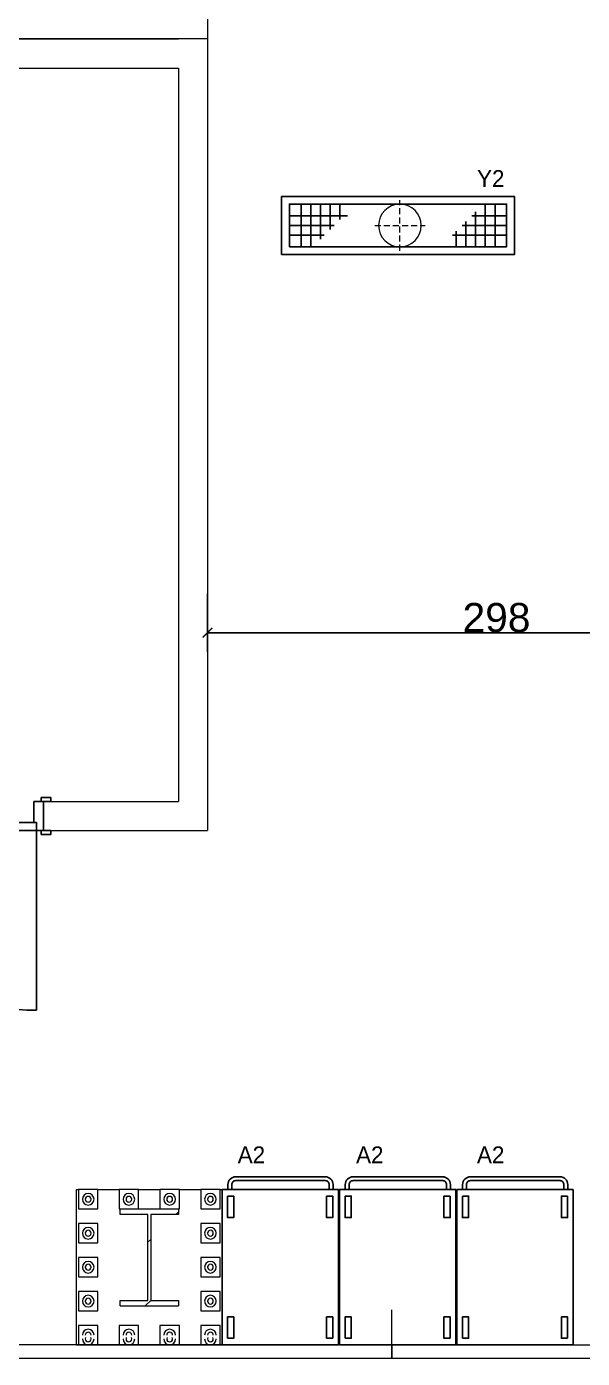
# Model space of a CAD drawing. Header units: centimetres. Extents: x 54005 to 61405, y 90310 to 94744.
# Drawn here: x 57842 to 58128, y 90975 to 91661 of the extents above; entities that cross this region are included whole.
import ezdxf
from ezdxf.enums import TextEntityAlignment as Align

# ---------------------------------------------------------------- set-up
doc = ezdxf.new("R2010")
doc.units = ezdxf.units.CM
doc.header["$LTSCALE"] = 25
doc.linetypes.add('DASHED2', pattern=[0.1875, 0.125, -0.0625])
doc.layers.get('0').update_dxf_attribs({"lineweight": 0})
doc.layers.get('Defpoints').update_dxf_attribs({"color": 115, "lineweight": 0})
for name, color, linetype, lineweight in [('GRC-Ekipman', 4, 'Continuous', 25), ('yerizg-a', 7, 'Continuous', 15), ('yerizg-b', 7, 'Continuous', 9), ('ÖLCULENDIRME', 115, 'Continuous', 5)]:
    doc.layers.add(name, color=color, linetype=linetype, lineweight=lineweight)
doc.layers.add('Kıtc-003 Kapı', color=3, linetype='Continuous')
doc.layers.add('sıhhi tesisat', color=162, linetype='Continuous')
doc.styles.add('ROMANS', font='romanstw.shx', dxfattribs={"width": 0.7})
doc.styles.get("Standard").update_dxf_attribs({"font": 'arial.ttf'})
doc.styles.add('TAKSİM', font='GOTHIC.TTF', dxfattribs={"height": 20})
doc.dimstyles.new('iç ölçü le', dxfattribs={"dimtxt": 10, "dimasz": 5, "dimexe": 10, "dimexo": 10, "dimgap": 0.09, "dimtad": 1, "dimdec": 0, "dimzin": 0, "dimdsep": 46, "dimtxsty": 'Standard', "dimblk": 'ARCHTICK', "dimcen": 0.09, "dimclrt": 7, "dimadec": 0, "dimazin": 0, "dimtfac": 1, "dimtdec": 0, "dimtofl": 0, "dimtmove": 0, "dimatfit": 3, "dimldrblk": 'DOT', "dimfxl": 20, "dimfxlon": 1, "dimtolj": 1, "dimtzin": 0, "dimarcsym": 0})

# ---------------------------------------------------------------- blocks, each defined once
blk = doc.blocks.new('A$C0F715291')
at = {"layer": 'Kıtc-003 Kapı'}
blk.add_line((100.1, 92.6, 0), (100.1, 0, 0), dxfattribs=at)
at = {"layer": 'Kıtc-003 Kapı', "elevation": 0}
for points in [[(0, 107.6), (5, 107.6), (5, 109.6), (0, 109.6)], [(107.6, 107.6), (102.6, 107.6), (102.6, 109.6), (107.6, 109.6)], [(100.1, 96.8), (7.5, 96.8), (7.5, 92.6), (100.1, 92.6)], [(0, 92.6), (5, 92.6), (5, 90.6), (0, 90.6)], [(107.6, 92.6), (102.6, 92.6), (102.6, 90.6), (107.6, 90.6)]]:
    blk.add_lwpolyline(points, close=True, dxfattribs=at)
for points in [[(3.8, 92.6), (7.5, 92.6), (7.5, 96.8), (8.8, 96.8), (8.8, 107.6), (3.8, 107.6), (3.8, 92.6)], [(103.8, 92.6), (100.1, 92.6), (100.1, 96.8), (98.8, 96.8), (98.8, 107.6), (103.8, 107.6), (103.8, 92.6)]]:
    blk.add_lwpolyline(points, dxfattribs=at)
at = {"layer": 'Kıtc-003 Kapı'}
blk.add_arc((100.1, 92.6, 0), 92.6, 180, 270, dxfattribs=at)
blk = doc.blocks.new('ARB. Ağır Yük')
blk.add_lwpolyline([(-60, 0), (-60, -80), (0, -80), (0, 0)], close=True)
at = {"color": 251}
for points in [[(-57.11, -3.38), (-53.92, -3.38), (-53.92, -14.4), (-57.11, -14.4)], [(-2.89, -3.38), (-6.08, -3.38), (-6.08, -14.4), (-2.89, -14.4)], [(-57.11, -76.62), (-53.92, -76.62), (-53.92, -65.6), (-57.11, -65.6)], [(-2.89, -76.62), (-6.08, -76.62), (-6.08, -65.6), (-2.89, -65.6)]]:
    blk.add_lwpolyline(points, close=True, dxfattribs=at)
for points in [[(-3.03, -80.16), (-3.03, -82.6, -0.414214), (-7.03, -86.6), (-53.25, -86.6, -0.414214), (-57.25, -82.6), (-57.25, -80)], [(-5.03, -80.16), (-5.03, -82.6, -0.414214), (-7.03, -84.6), (-53.25, -84.6, -0.414214), (-55.25, -82.6), (-55.25, -80)]]:
    blk.add_lwpolyline(points, format="xyb", dxfattribs=at)
blk = doc.blocks.new('_ArchTick')
at = {"color": 0, "linetype": 'ByBlock', "const_width": 0.15}
blk.add_lwpolyline([(-0.5, -0.5), (0.5, 0.5)], dxfattribs=at)
blk = doc.blocks.new('*D213')
at = {"layer": 'Defpoints', "color": 0, "transparency": 16777216}
for p in [(57934.89, 91396.61), (58232.89, 91396.61), (57934.89, 91348.57)]:
    blk.add_point(p, dxfattribs=at)
at = {"layer": 'ÖLCULENDIRME', "color": 0, "lineweight": -2, "transparency": 16777216}
for p, q in [((57934.89, 91368.57), (57934.89, 91338.57)), ((58232.89, 91368.57), (58232.89, 91338.57)), ((58232.89, 91348.57), (57934.89, 91348.57))]:
    blk.add_line(p, q, dxfattribs=at)
at = {"layer": 'ÖLCULENDIRME', "color": 0, "lineweight": -2, "transparency": 16777216, "xscale": 5, "yscale": 5, "zscale": 5, "rotation": 180}
blk.add_blockref('_ArchTick', (57934.89, 91348.57), dxfattribs=at)
at = {"layer": 'ÖLCULENDIRME', "color": 0, "lineweight": -2, "transparency": 16777216, "xscale": 5, "yscale": 5, "zscale": 5}
blk.add_blockref('_ArchTick', (58232.89, 91348.57), dxfattribs=at)
at = {"layer": 'ÖLCULENDIRME', "color": 7, "transparency": 16777216, "insert": (58083.89, 91356.32), "char_height": 15, "attachment_point": 5}
blk.add_mtext('\\A1;298', dxfattribs=at)
blk = doc.blocks.new('_Dot')
at = {"color": 0, "linetype": 'ByBlock', "lineweight": -2}
blk.add_line((-0.5, 0), (-1, 0), dxfattribs=at)
at = {"color": 0, "linetype": 'ByBlock', "const_width": 0.5}
blk.add_lwpolyline([(-0.25, 0, 1), (0.25, 0, 1)], format="xyb", close=True, dxfattribs=at)
blk = doc.blocks.new('Y-SIFON')
at = {"layer": 'yerizg-a', "color": 0, "linetype": 'Continuous'}
blk.add_circle((0, 0), 11, dxfattribs=at)
at = {"layer": 'yerizg-b', "color": 0, "linetype": 'DASHED2'}
for points in [[(0, 13), (0, -13)], [(-13, 0), (13, 0)]]:
    blk.add_lwpolyline(points, dxfattribs=at)
blk = doc.blocks.new('120')
at = {"layer": 'sıhhi tesisat'}
for p, q in [((16082.22, 16459.14), (16104.22, 16459.14)), ((16088.22, 16465.14), (16088.22, 16435.14)), ((16093.22, 16465.14), (16093.22, 16442.14)), ((16098.22, 16465.14), (16098.22, 16447.14)), ((16104.22, 16454.14), (16082.22, 16454.14)), ((16082.22, 16449.14), (16100.22, 16449.14)), ((16082.22, 16444.14), (16095.22, 16444.14)), ((16082.22, 16439.14), (16090.22, 16439.14)), ((16104.22, 16379.14), (16096.22, 16379.14)), ((16098.22, 16353.14), (16098.22, 16381.14)), ((16088.22, 16353.14), (16088.22, 16371.14)), ((16104.22, 16374.14), (16091.22, 16374.14)), ((16093.22, 16353.14), (16093.22, 16376.14)), ((16082.22, 16364.14), (16104.22, 16364.14)), ((16104.22, 16369.14), (16086.22, 16369.14)), ((16104.22, 16359.14), (16082.22, 16359.14))]:
    blk.add_line(p, q, dxfattribs=at)
for points in [[(16108.22, 16469.14), (16108.22, 16349.14), (16078.22, 16349.14), (16078.22, 16469.14)], [(16104.22, 16465.14), (16104.22, 16353.14), (16082.22, 16353.14), (16082.22, 16465.14)]]:
    blk.add_lwpolyline(points, close=True, dxfattribs=at)
at = {"layer": 'sıhhi tesisat', "rotation": 270}
blk.add_blockref('Y-SIFON', (16093.22, 16408.14), dxfattribs=at)
at = {"layer": 'sıhhi tesisat', "style": 'ROMANS', "width": 0.8}
blk.add_attdef('YRNO', text='', height=10, rotation=270, dxfattribs=at).set_placement((16068.22, 16366.14), align=Align.MIDDLE)

msp = doc.modelspace()

# ---------------------------------------------------------------- linework, layer by layer
at = {"layer": 'ÖLCULENDIRME'}
for p, q in [((57934.89, 91737.61), (57934.89, 91246.61)), ((57934.89, 91654.61), (57649.89, 91654.61)), ((57649.89, 91654.61), (57919.89, 91654.61)), ((57664.89, 91639.61), (57919.89, 91639.61)), ((57919.89, 91639.61), (57919.89, 91261.61)), ((57850.39, 91261.61), (57850.39, 91246.61)), ((57850.39, 91246.61), (57850.39, 91261.61)), ((57850.39, 91261.61), (57919.89, 91261.61)), ((57850.39, 91246.61), (57934.89, 91246.61)), ((57867.39, 91061.61), (57868.39, 91061.61)), ((57867.39, 90981.61), (57867.39, 91061.61)), ((57878.39, 91061.61), (57868.39, 91061.61)), ((57868.39, 91061.61), (57868.39, 91051.61)), ((57878.39, 91051.61), (57878.39, 91061.61)), ((57878.39, 91061.61), (57889.39, 91061.61)), ((57899.39, 91061.61), (57889.39, 91061.61)), ((57889.39, 91061.61), (57889.39, 91051.61)), ((57899.39, 91051.61), (57899.39, 91061.61)), ((57899.39, 91061.61), (57910.39, 91061.61)), ((57920.39, 91061.61), (57910.39, 91061.61)), ((57910.39, 91061.61), (57910.39, 91051.61)), ((57920.39, 91051.61), (57920.39, 91061.61)), ((57920.39, 91061.61), (57931.39, 91061.61)), ((57941.39, 91061.61), (57931.39, 91061.61)), ((57931.39, 91061.61), (57931.39, 91051.61)), ((57941.39, 91051.61), (57941.39, 91061.61)), ((57941.39, 91061.61), (57942.39, 91061.61)), ((57942.39, 90981.61), (57942.39, 91061.61)), ((57868.39, 91051.61), (57878.39, 91051.61)), ((57889.39, 91051.61), (57899.39, 91051.61)), ((57889.89, 91048.81), (57889.89, 91051.61)), ((57889.89, 91051.61), (57919.89, 91051.61)), ((57910.39, 91051.61), (57920.39, 91051.61)), ((57919.89, 91051.61), (57919.89, 91048.81)), ((57931.39, 91051.61), (57941.39, 91051.61)), ((57904.17, 91048.81), (57889.89, 91048.81)), ((57904.17, 91004.41), (57904.17, 91048.81)), ((57919.89, 91048.81), (57905.62, 91048.81)), ((57905.62, 91048.81), (57905.62, 91004.41)), ((57918.52, 91048.81), (57919.89, 91050.18)), ((57878.39, 91044.11), (57868.39, 91044.11)), ((57868.39, 91044.11), (57868.39, 91034.11)), ((57878.39, 91034.11), (57878.39, 91044.11)), ((57941.39, 91044.11), (57931.39, 91044.11)), ((57931.39, 91044.11), (57931.39, 91034.11)), ((57941.39, 91034.11), (57941.39, 91044.11)), ((57868.39, 91034.11), (57878.39, 91034.11)), ((57904.17, 91034.46), (57905.61, 91035.9)), ((57905.61, 91035.9), (57905.62, 91035.91)), ((57931.39, 91034.11), (57941.39, 91034.11)), ((57878.39, 91026.61), (57868.39, 91026.61)), ((57868.39, 91026.61), (57868.39, 91016.61)), ((57878.39, 91016.61), (57878.39, 91026.61)), ((57941.39, 91026.61), (57931.39, 91026.61)), ((57931.39, 91026.61), (57931.39, 91016.61)), ((57941.39, 91016.61), (57941.39, 91026.61)), ((57868.39, 91016.61), (57878.39, 91016.61)), ((57931.39, 91016.61), (57941.39, 91016.61)), ((57878.39, 91009.11), (57868.39, 91009.11)), ((57868.39, 91009.11), (57868.39, 90999.11)), ((57878.39, 90999.11), (57878.39, 91009.11)), ((57889.89, 91001.61), (57889.89, 91004.41)), ((57889.89, 91004.41), (57904.17, 91004.41)), ((57902.76, 91001.61), (57905.62, 91004.48)), ((57905.62, 91004.41), (57919.89, 91004.41)), ((57919.89, 91004.41), (57919.89, 91001.61)), ((57941.39, 91009.11), (57931.39, 91009.11)), ((57931.39, 91009.11), (57931.39, 90999.11)), ((57941.39, 90999.11), (57941.39, 91009.11)), ((57868.39, 90999.11), (57878.39, 90999.11)), ((57889.89, 91001.61), (57919.89, 91001.61)), ((57931.39, 90999.11), (57941.39, 90999.11)), ((58029.89, 90974.61), (58029.89, 90999.61)), ((57878.39, 90991.61), (57868.39, 90991.61)), ((57868.39, 90991.61), (57868.39, 90981.61)), ((57878.39, 90981.61), (57878.39, 90991.61)), ((57899.39, 90991.61), (57889.39, 90991.61)), ((57889.39, 90991.61), (57889.39, 90981.61)), ((57899.39, 90981.61), (57899.39, 90991.61)), ((57920.39, 90991.61), (57910.39, 90991.61)), ((57910.39, 90991.61), (57910.39, 90981.61)), ((57920.39, 90981.61), (57920.39, 90991.61)), ((57941.39, 90991.61), (57931.39, 90991.61)), ((57931.39, 90991.61), (57931.39, 90981.61)), ((57941.39, 90981.61), (57941.39, 90991.61)), ((57866.89, 90981.61), (57566.89, 90981.61)), ((57867.39, 90981.61), (57868.39, 90981.61)), ((57868.39, 90981.61), (57878.39, 90981.61)), ((57878.39, 90981.61), (57889.39, 90981.61)), ((57889.39, 90981.61), (57899.39, 90981.61)), ((57899.39, 90981.61), (57910.39, 90981.61)), ((57910.39, 90981.61), (57920.39, 90981.61)), ((57920.39, 90981.61), (57931.39, 90981.61)), ((57931.39, 90981.61), (57941.39, 90981.61)), ((57941.39, 90981.61), (57942.39, 90981.61)), ((58029.89, 90981.61), (58029.89, 90974.61)), ((58029.89, 90981.61), (58529.89, 90981.61)), ((58529.89, 90974.61), (58029.89, 90974.61))]:
    msp.add_line(p, q, dxfattribs=at)
for points in [[(58029.89, 90981.61), (57779.89, 90981.61)], [(58029.89, 90974.61), (57779.89, 90974.61)]]:
    msp.add_lwpolyline(points, dxfattribs=at)
for centre, radius, start, end in [((57873.39, 91056.61), 3, 0, 180), ((57894.39, 91056.61), 3, 0, 180), ((57915.39, 91056.61), 3, 0, 180), ((57936.39, 91056.61), 3, 0, 180), ((57873.39, 91056.61), 3, 180, 0), ((57873.39, 91056.61), 1.5, 0, 180), ((57873.39, 91056.61), 1.5, 152.97793, 207.02207), ((57873.39, 91056.61), 1.5, 180, 0), ((57873.39, 91056.61), 1.5, 124.94342, 145.05658), ((57873.39, 91056.61), 1.5, 214.94342, 235.05658), ((57873.39, 91056.61), 1.5, 62.97793, 117.02207), ((57873.39, 91056.61), 1.5, 242.97793, 297.02207), ((57873.39, 91056.61), 1.5, 34.94342, 55.05658), ((57873.39, 91056.61), 1.5, 304.94342, 325.05658), ((57873.39, 91056.61), 1.5, 332.97793, 27.02207), ((57894.39, 91056.61), 3, 180, 0), ((57894.39, 91056.61), 1.5, 0, 180), ((57894.39, 91056.61), 1.5, 152.97793, 207.02207), ((57894.39, 91056.61), 1.5, 180, 0), ((57894.39, 91056.61), 1.5, 124.94342, 145.05658), ((57894.39, 91056.61), 1.5, 214.94342, 235.05658), ((57894.39, 91056.61), 1.5, 62.97793, 117.02207), ((57894.39, 91056.61), 1.5, 242.97793, 297.02207), ((57894.39, 91056.61), 1.5, 34.94342, 55.05658), ((57894.39, 91056.61), 1.5, 304.94342, 325.05658), ((57894.39, 91056.61), 1.5, 332.97793, 27.02207), ((57915.39, 91056.61), 3, 180, 0), ((57915.39, 91056.61), 1.5, 0, 180), ((57915.39, 91056.61), 1.5, 152.97793, 207.02207), ((57915.39, 91056.61), 1.5, 180, 0), ((57915.39, 91056.61), 1.5, 124.94342, 145.05658), ((57915.39, 91056.61), 1.5, 214.94342, 235.05658), ((57915.39, 91056.61), 1.5, 62.97793, 117.02207), ((57915.39, 91056.61), 1.5, 242.97793, 297.02207), ((57915.39, 91056.61), 1.5, 34.94342, 55.05658), ((57915.39, 91056.61), 1.5, 304.94342, 325.05658), ((57915.39, 91056.61), 1.5, 332.97793, 27.02207), ((57936.39, 91056.61), 3, 180, 0), ((57936.39, 91056.61), 1.5, 0, 180), ((57936.39, 91056.61), 1.5, 152.97793, 207.02207), ((57936.39, 91056.61), 1.5, 180, 0), ((57936.39, 91056.61), 1.5, 124.94342, 145.05658), ((57936.39, 91056.61), 1.5, 214.94342, 235.05658), ((57936.39, 91056.61), 1.5, 62.97793, 117.02207), ((57936.39, 91056.61), 1.5, 242.97793, 297.02207), ((57936.39, 91056.61), 1.5, 34.94342, 55.05658), ((57936.39, 91056.61), 1.5, 304.94342, 325.05658), ((57936.39, 91056.61), 1.5, 332.97793, 27.02207), ((57873.39, 91039.11), 3, 0, 180), ((57873.39, 91039.11), 3, 180, 0), ((57873.39, 91039.11), 1.5, 0, 180), ((57873.39, 91039.11), 1.5, 152.97793, 207.02207), ((57873.39, 91039.11), 1.5, 180, 0), ((57873.39, 91039.11), 1.5, 124.94342, 145.05658), ((57873.39, 91039.11), 1.5, 214.94342, 235.05658), ((57873.39, 91039.11), 1.5, 62.97793, 117.02207), ((57873.39, 91039.11), 1.5, 34.94342, 55.05658), ((57873.39, 91039.11), 1.5, 304.94342, 325.05658), ((57873.39, 91039.11), 1.5, 332.97793, 27.02207), ((57936.39, 91039.11), 3, 0, 180), ((57936.39, 91039.11), 3, 180, 0), ((57936.39, 91039.11), 1.5, 0, 180), ((57936.39, 91039.11), 1.5, 152.97793, 207.02207), ((57936.39, 91039.11), 1.5, 180, 0), ((57936.39, 91039.11), 1.5, 124.94342, 145.05658), ((57936.39, 91039.11), 1.5, 214.94342, 235.05658), ((57936.39, 91039.11), 1.5, 62.97793, 117.02207), ((57936.39, 91039.11), 1.5, 34.94342, 55.05658), ((57936.39, 91039.11), 1.5, 304.94342, 325.05658), ((57936.39, 91039.11), 1.5, 332.97793, 27.02207), ((57873.39, 91039.11), 1.5, 242.97793, 297.02207), ((57936.39, 91039.11), 1.5, 242.97793, 297.02207), ((57873.39, 91021.61), 3, 0, 180), ((57936.39, 91021.61), 3, 0, 180), ((57873.39, 91021.61), 3, 180, 0), ((57873.39, 91021.61), 1.5, 0, 180), ((57873.39, 91021.61), 1.5, 152.97793, 207.02207), ((57873.39, 91021.61), 1.5, 180, 0), ((57873.39, 91021.61), 1.5, 124.94342, 145.05658), ((57873.39, 91021.61), 1.5, 214.94342, 235.05658), ((57873.39, 91021.61), 1.5, 62.97793, 117.02207), ((57873.39, 91021.61), 1.5, 242.97793, 297.02207), ((57873.39, 91021.61), 1.5, 34.94342, 55.05658), ((57873.39, 91021.61), 1.5, 304.94342, 325.05658), ((57873.39, 91021.61), 1.5, 332.97793, 27.02207), ((57936.39, 91021.61), 3, 180, 0), ((57936.39, 91021.61), 1.5, 0, 180), ((57936.39, 91021.61), 1.5, 152.97793, 207.02207), ((57936.39, 91021.61), 1.5, 180, 0), ((57936.39, 91021.61), 1.5, 124.94342, 145.05658), ((57936.39, 91021.61), 1.5, 214.94342, 235.05658), ((57936.39, 91021.61), 1.5, 62.97793, 117.02207), ((57936.39, 91021.61), 1.5, 242.97793, 297.02207), ((57936.39, 91021.61), 1.5, 34.94342, 55.05658), ((57936.39, 91021.61), 1.5, 304.94342, 325.05658), ((57936.39, 91021.61), 1.5, 332.97793, 27.02207), ((57873.39, 91004.11), 3, 0, 180), ((57873.39, 91004.11), 3, 180, 0), ((57873.39, 91004.11), 1.5, 0, 180), ((57873.39, 91004.11), 1.5, 152.97793, 207.02207), ((57873.39, 91004.11), 1.5, 180, 0), ((57873.39, 91004.11), 1.5, 124.94342, 145.05658), ((57873.39, 91004.11), 1.5, 62.97793, 117.02207), ((57873.39, 91004.11), 1.5, 34.94342, 55.05658), ((57873.39, 91004.11), 1.5, 332.97793, 27.02207), ((57936.39, 91004.11), 3, 0, 180), ((57936.39, 91004.11), 3, 180, 0), ((57936.39, 91004.11), 1.5, 0, 180), ((57936.39, 91004.11), 1.5, 152.97793, 207.02207), ((57936.39, 91004.11), 1.5, 180, 0), ((57936.39, 91004.11), 1.5, 124.94342, 145.05658), ((57936.39, 91004.11), 1.5, 62.97793, 117.02207), ((57936.39, 91004.11), 1.5, 34.94342, 55.05658), ((57936.39, 91004.11), 1.5, 332.97793, 27.02207), ((57873.39, 91004.11), 1.5, 214.94342, 235.05658), ((57873.39, 91004.11), 1.5, 242.97793, 297.02207), ((57873.39, 91004.11), 1.5, 304.94342, 325.05658), ((57936.39, 91004.11), 1.5, 214.94342, 235.05658), ((57936.39, 91004.11), 1.5, 242.97793, 297.02207), ((57936.39, 91004.11), 1.5, 304.94342, 325.05658), ((57873.39, 90986.61), 3, 0, 180), ((57873.39, 90984.61), 3, 180, 0), ((57873.39, 90986.61), 1.5, 0, 180), ((57873.39, 90984.61), 1.5, 152.97793, 207.02207), ((57873.39, 90984.61), 1.5, 180, 0), ((57873.39, 90986.61), 1.5, 124.94342, 145.05658), ((57873.39, 90984.61), 1.5, 214.94342, 235.05658), ((57873.39, 90986.61), 1.5, 62.97793, 117.02207), ((57873.39, 90984.61), 1.5, 242.97793, 297.02207), ((57873.39, 90986.61), 1.5, 34.94342, 55.05658), ((57873.39, 90984.61), 1.5, 304.94342, 325.05658), ((57873.39, 90984.61), 1.5, 332.97793, 27.02207), ((57894.39, 90986.61), 3, 0, 180), ((57894.39, 90984.61), 3, 180, 0), ((57894.39, 90986.61), 1.5, 0, 180), ((57894.39, 90984.61), 1.5, 152.97793, 207.02207), ((57894.39, 90984.61), 1.5, 180, 0), ((57894.39, 90986.61), 1.5, 124.94342, 145.05658), ((57894.39, 90984.61), 1.5, 214.94342, 235.05658), ((57894.39, 90986.61), 1.5, 62.97793, 117.02207), ((57894.39, 90984.61), 1.5, 242.97793, 297.02207), ((57894.39, 90986.61), 1.5, 34.94342, 55.05658), ((57894.39, 90984.61), 1.5, 304.94342, 325.05658), ((57894.39, 90984.61), 1.5, 332.97793, 27.02207), ((57915.39, 90986.61), 3, 0, 180), ((57915.39, 90984.61), 3, 180, 0), ((57915.39, 90986.61), 1.5, 0, 180), ((57915.39, 90984.61), 1.5, 152.97793, 207.02207), ((57915.39, 90984.61), 1.5, 180, 0), ((57915.39, 90986.61), 1.5, 124.94342, 145.05658), ((57915.39, 90984.61), 1.5, 214.94342, 235.05658), ((57915.39, 90986.61), 1.5, 62.97793, 117.02207), ((57915.39, 90984.61), 1.5, 242.97793, 297.02207), ((57915.39, 90986.61), 1.5, 34.94342, 55.05658), ((57915.39, 90984.61), 1.5, 304.94342, 325.05658), ((57915.39, 90984.61), 1.5, 332.97793, 27.02207), ((57936.39, 90986.61), 3, 0, 180), ((57936.39, 90984.61), 3, 180, 0), ((57936.39, 90986.61), 1.5, 0, 180), ((57936.39, 90984.61), 1.5, 152.97793, 207.02207), ((57936.39, 90984.61), 1.5, 180, 0), ((57936.39, 90986.61), 1.5, 124.94342, 145.05658), ((57936.39, 90984.61), 1.5, 214.94342, 235.05658), ((57936.39, 90986.61), 1.5, 62.97793, 117.02207), ((57936.39, 90984.61), 1.5, 242.97793, 297.02207), ((57936.39, 90986.61), 1.5, 34.94342, 55.05658), ((57936.39, 90984.61), 1.5, 304.94342, 325.05658), ((57936.39, 90984.61), 1.5, 332.97793, 27.02207)]:
    msp.add_arc(centre, radius, start, end, dxfattribs=at)

# ---------------------------------------------------------------- block references
at = {"layer": 'GRC-Ekipman', "rotation": 180}
for p in [(57942.39, 90981.61), (58002.89, 90981.61), (58063.39, 90981.61)]:
    msp.add_blockref('ARB. Ağır Yük', p, dxfattribs=at)
at = {"layer": 'Kıtc-003 Kapı'}
msp.add_blockref('A$C0F715291', (57746.59, 91154.01, 0), dxfattribs=at)
at = {"layer": 'ÖLCULENDIRME', "xscale": -1, "rotation": 90}
msp.add_blockref('120', (74442.25, 107651.71), dxfattribs=at)

# ---------------------------------------------------------------- texts
at = {"style": 'TAKSİM'}
for s, p in [('Y2', (58080.93, 91578.38)), ('A2', (57957.55, 91075.2)), ('A2', (58018.56, 91075.2)), ('A2', (58080.88, 91075.2))]:
    msp.add_text(s, height=8.64, dxfattribs=at).set_placement(p, align=Align.CENTER)

# ---------------------------------------------------------------- dimensions: what is measured, and where the dimension line sits
at = {"layer": 'ÖLCULENDIRME'}
dim = msp.add_linear_dim(base=(57934.89, 91348.57), p1=(58232.89, 91396.61), p2=(57934.89, 91396.61), dimstyle='iç ölçü le', override={"dimtxt": 15, "dimarcsym": 1}, dxfattribs=at)
dim.commit()
dim.dimension.update_dxf_attribs({"geometry": '*D213', "text_midpoint": (58083.89, 91356.32)})

doc.saveas('drawing.dxf')
